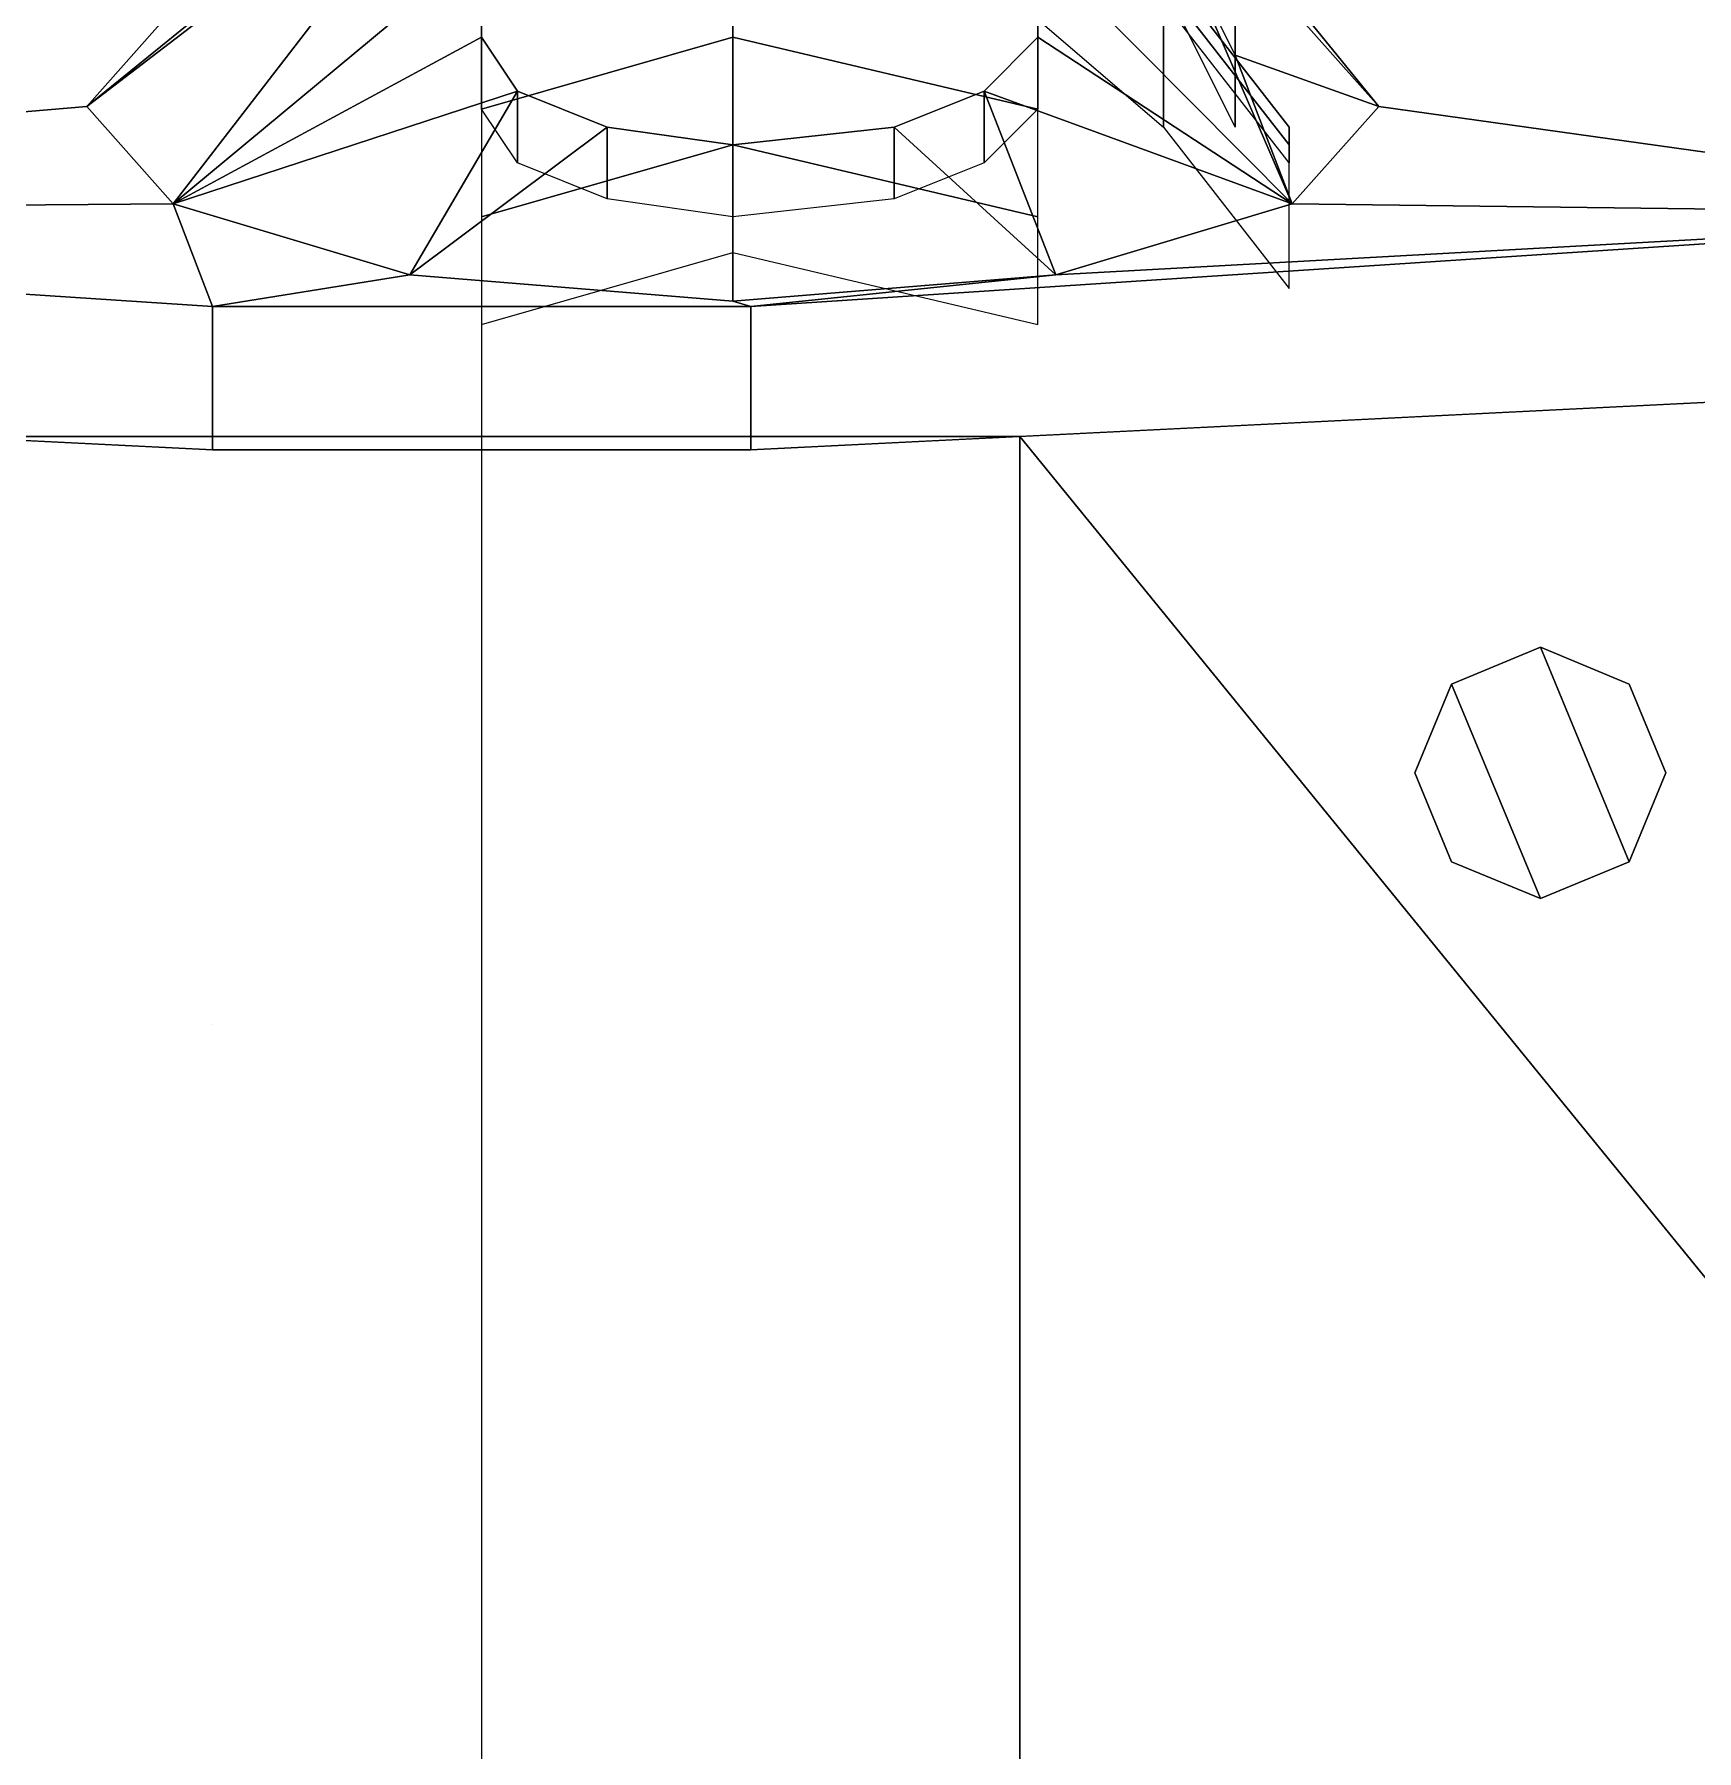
# Model space of a CAD drawing. Header units: millimetres. Extents: x -1.5 to 1.5, y -3.5 to 10.4.
# Drawn here: x -0.249 to 0.677, y 0.135 to 1.092 of the extents above; entities that cross this region are included whole.
import ezdxf

# ---------------------------------------------------------------- set-up
doc = ezdxf.new("R2010")
doc.units = ezdxf.units.MM
doc.layers.add('reference', color=9, linetype='Continuous')
doc.layers.add('sleeve', color=5, linetype='Continuous')

msp = doc.modelspace()

# ---------------------------------------------------------------- linework, layer by layer
for points in [[(0.93, -2.48, 0.33), (-0.93, -2.48, 0.33), (-0.93, 1.43, 0.33), (0.93, 1.43, 0.33)], [(0, 1.22, 1.42), (0, 1.23, 1.3), (0, 1.23, 1.3), (-0.22, 1.05151, 1.42)], [(0, 1.23, 1.3), (-0.17177, 1.10575, 1.24), (-0.17177, 1.10575, 1.24), (-0.22, 1.05151, 1.42)], [(-0.17177, 0.99726, 1.6), (0, 1.22, 1.42), (0, 1.22, 1.42), (-0.22, 1.05151, 1.42)], [(-0.17177, 0.99726, 1.6), (0, 1.14, 1.59), (0, 1.14, 1.59), (0, 1.22, 1.42)], [(-0.93, 1.16, 1.06), (-0.93, 0.99123, 1.62), (-0.22, 1.05151, 1.42), (-0.17177, 1.10575, 1.24)], [(0.5, 1.05151, 1.42), (0.42, 1.15, 1.37), (0.42, 1.15, 1.37), (0.42, 1.08, 1.55)], [(0.5, 1.05151, 1.42), (0.45177, 1.10575, 1.24), (0.45177, 1.10575, 1.24), (0.42, 1.15, 1.37)], [(0.42, 1.04, 1.55), (0.42, 1.08, 1.55), (0.42, 1.15, 1.37), (0.42, 1.11, 1.37)], [(-0.17177, 0.99726, 1.6), (0, 1.09, 1.66), (0, 1.09, 1.66), (0, 1.14, 1.59)], [(0, 1.1, 1.59), (0, 1.14, 1.59), (0, 1.09, 1.66), (0, 1.05, 1.66)], [(0.31, 1.14, 1.59), (0.31, 1.09, 1.66), (0.31, 1.09, 1.66), (0.45177, 0.99726, 1.6)], [(0.39, 1.14, 1.59), (0.31, 1.14, 1.59), (0.31, 1.14, 1.59), (0.45177, 0.99726, 1.6)], [(0.31, 1.05, 1.66), (0.31, 1.09, 1.66), (0.31, 1.14, 1.59), (0.31, 1.1, 1.59)], [(0.42, 1.08, 1.55), (0.39, 1.14, 1.59), (0.39, 1.14, 1.59), (0.45177, 0.99726, 1.6)], [(0.39, 1.1, 1.59), (0.39, 1.14, 1.59), (0.42, 1.08, 1.55), (0.42, 1.04, 1.55)], [(0.93, 1.12153, 1.18708), (0.45177, 1.10575, 1.24), (0.5, 1.05151, 1.42), (0.93, 0.99123, 1.62)], [(-0.17177, 0.99726, 1.6), (0.02, 1.06, 1.69), (0.02, 1.06, 1.69), (0, 1.09, 1.66)], [(0, 1.05, 1.66), (0, 1.09, 1.66), (0.02, 1.06, 1.69), (0.02, 1.02, 1.69)], [(0.31, 1.09, 1.66), (0.28, 1.06, 1.69), (0.28, 1.06, 1.69), (0.45177, 0.99726, 1.6)], [(0.28, 1.02, 1.69), (0.28, 1.06, 1.69), (0.31, 1.09, 1.66), (0.31, 1.05, 1.66)], [(0.5, 1.05151, 1.42), (0.42, 1.08, 1.55), (0.42, 1.08, 1.55), (0.45177, 0.99726, 1.6)], [(-0.17177, 0.99726, 1.6), (-0.04, 0.95755, 1.73177), (-0.04, 0.95755, 1.73177), (0.02, 1.06, 1.69)], [(0.02, 1.06, 1.69), (-0.04, 0.95755, 1.73177), (-0.04, 0.95755, 1.73177), (0.07, 1.04, 1.71)], [(0.02, 1.02, 1.69), (0.02, 1.06, 1.69), (0.07, 1.04, 1.71), (0.07, 1, 1.71)], [(0.23, 1.04, 1.71), (0.32, 0.95755, 1.73177), (0.32, 0.95755, 1.73177), (0.28, 1.06, 1.69)], [(0.23, 1, 1.71), (0.23, 1.04, 1.71), (0.28, 1.06, 1.69), (0.28, 1.02, 1.69)], [(0.28, 1.06, 1.69), (0.32, 0.95755, 1.73177), (0.32, 0.95755, 1.73177), (0.45177, 0.99726, 1.6)], [(-0.93, 0.99123, 1.62), (-0.17177, 0.99726, 1.6), (-0.22, 1.05151, 1.42)], [(0.93, 0.99123, 1.62), (0.5, 1.05151, 1.42), (0.45177, 0.99726, 1.6), (0.93, 0.99123, 1.62)], [(0.07, 1.04, 1.71), (-0.04, 0.95755, 1.73177), (0.14, 0.94301, 1.78), (0.14, 1.03, 1.72)], [(0.07, 1, 1.71), (0.07, 1.04, 1.71), (0.14, 1.03, 1.72), (0.14, 0.99, 1.72)], [(0.14, 1.03, 1.72), (0.14, 0.94301, 1.78), (0.32, 0.95755, 1.73177), (0.23, 1.04, 1.71)], [(0.14, 0.99, 1.72), (0.14, 1.03, 1.72), (0.23, 1.04, 1.71), (0.23, 1, 1.71)], [(-0.93, 0.99123, 1.62), (-0.15, 0.94, 1.79), (-0.17177, 0.99726, 1.6)], [(-0.17177, 0.99726, 1.6), (-0.15, 0.94, 1.79), (-0.04, 0.95755, 1.73177)], [(0.93, 0.99123, 1.62), (0.45177, 0.99726, 1.6), (0.32, 0.95755, 1.73177), (0.93, 0.99123, 1.62)], [(-0.98, 0.90123, 1.62), (-0.15, 0.86, 1.76), (-0.15, 0.94, 1.79), (-0.93, 0.99123, 1.62)], [(0.98, 0.90123, 1.62), (0.93, 0.99123, 1.62), (0.15, 0.94, 1.79), (0.15, 0.86, 1.76)], [(0.93, 0.99123, 1.62), (0.32, 0.95755, 1.73177), (0.15, 0.94, 1.79), (0.93, 0.99123, 1.62)], [(-0.04, 0.95755, 1.73177), (-0.15, 0.94, 1.79), (0.15, 0.94, 1.79), (0.14, 0.94301, 1.78)], [(0.32, 0.95755, 1.73177), (0.14, 0.94301, 1.78), (0.15, 0.94, 1.79), (0.32, 0.95755, 1.73177)], [(0.15, 0.86, 1.76), (0.15, 0.94, 1.79), (-0.15, 0.94, 1.79), (-0.15, 0.86, 1.76)], [(0.98, 0.90123, 1.62), (0.3, 0.86745, 1.7347), (0.3, 0.86745, 1.7347), (1.3, -0.36, 1.7)], [(0.3, -0.52, 1.91), (0.3, 0.86745, 1.7347), (-0.3, 0.86745, 1.7347), (-0.3, -0.52, 1.91)], [(0.3, 0.86745, 1.7347), (0.15, 0.86, 1.76), (-0.15, 0.86, 1.76), (-0.3, 0.86745, 1.7347)], [(0.3, 0.86745, 1.7347), (0.3, -0.52, 1.91), (0.3, -0.52, 1.91), (1.3, -0.36, 1.7)], [(0.59, 0.75, 1.69), (0.5405, 0.7295, 1.69), (0.5405, 0.7295, 1.83), (0.59, 0.75, 1.83)], [(0.59, 0.75, 1.83), (0.5405, 0.7295, 1.83), (0.59, 0.61, 1.83), (0.6395, 0.6305, 1.83)], [(0.6395, 0.7295, 1.69), (0.59, 0.75, 1.69), (0.59, 0.75, 1.83), (0.6395, 0.7295, 1.83)], [(0.6395, 0.7295, 1.83), (0.59, 0.75, 1.83), (0.6395, 0.6305, 1.83), (0.66, 0.68, 1.83)], [(0.5405, 0.7295, 1.69), (0.52, 0.68, 1.69), (0.52, 0.68, 1.83), (0.5405, 0.7295, 1.83)], [(0.5405, 0.7295, 1.83), (0.52, 0.68, 1.83), (0.5405, 0.6305, 1.83), (0.59, 0.61, 1.83)], [(0.66, 0.68, 1.69), (0.6395, 0.7295, 1.69), (0.6395, 0.7295, 1.83), (0.66, 0.68, 1.83)], [(0.52, 0.68, 1.69), (0.5405, 0.6305, 1.69), (0.5405, 0.6305, 1.83), (0.52, 0.68, 1.83)], [(0.6395, 0.6305, 1.69), (0.66, 0.68, 1.69), (0.66, 0.68, 1.83), (0.6395, 0.6305, 1.83)], [(0.5405, 0.6305, 1.69), (0.59, 0.61, 1.69), (0.59, 0.61, 1.83), (0.5405, 0.6305, 1.83)], [(0.59, 0.61, 1.69), (0.6395, 0.6305, 1.69), (0.6395, 0.6305, 1.83), (0.59, 0.61, 1.83)]]:
    msp.add_3dface(points)
at = {"layer": 'reference', "extrusion": (-1, 0, 0)}
msp.add_line((-0.15, 0.54, 5.77), (-0.15, 0.54, 2.88), dxfattribs=at)
at = {"layer": 'reference'}
msp.add_xline((0, 1.14, 4.32), (0, -1), dxfattribs=at)
at = {"layer": 'sleeve'}
for points in [[(0.38, 1.04, 1.59), (0.38, 1.12, 1.42), (0.31, 1.18, 1.42), (0.31, 1.1, 1.59)], [(0.14, 1.09, 1.66), (0.14, 1.14, 1.59), (0, 1.1, 1.59), (0, 1.05, 1.66)], [(0.31, 1.05, 1.66), (0.31, 1.1, 1.59), (0.14, 1.14, 1.59), (0.14, 1.09, 1.66)], [(0.45, 1.03, 1.42), (0.45, 1.04, 1.3), (0.38, 1.13, 1.3), (0.38, 1.12, 1.42)], [(0.45, 1.04, 1.3), (0.45, 1.02, 1.14), (0.38, 1.11, 1.14), (0.38, 1.13, 1.3)], [(0.45, 0.95, 1.59), (0.45, 1.03, 1.42), (0.38, 1.12, 1.42), (0.38, 1.04, 1.59)], [(0.14, 1.03, 1.72), (0.14, 1.09, 1.66), (0, 1.05, 1.66), (0, 0.99, 1.72)], [(0.31, 0.99, 1.72), (0.31, 1.05, 1.66), (0.14, 1.09, 1.66), (0.14, 1.03, 1.72)], [(0.14, 0.97, 1.74), (0.14, 1.03, 1.72), (0, 0.99, 1.72), (0, 0.93, 1.74)], [(0.31, 0.93, 1.74), (0.31, 0.99, 1.72), (0.14, 1.03, 1.72), (0.14, 0.97, 1.74)]]:
    msp.add_3dface(points, dxfattribs=at)

doc.saveas('drawing.dxf')
